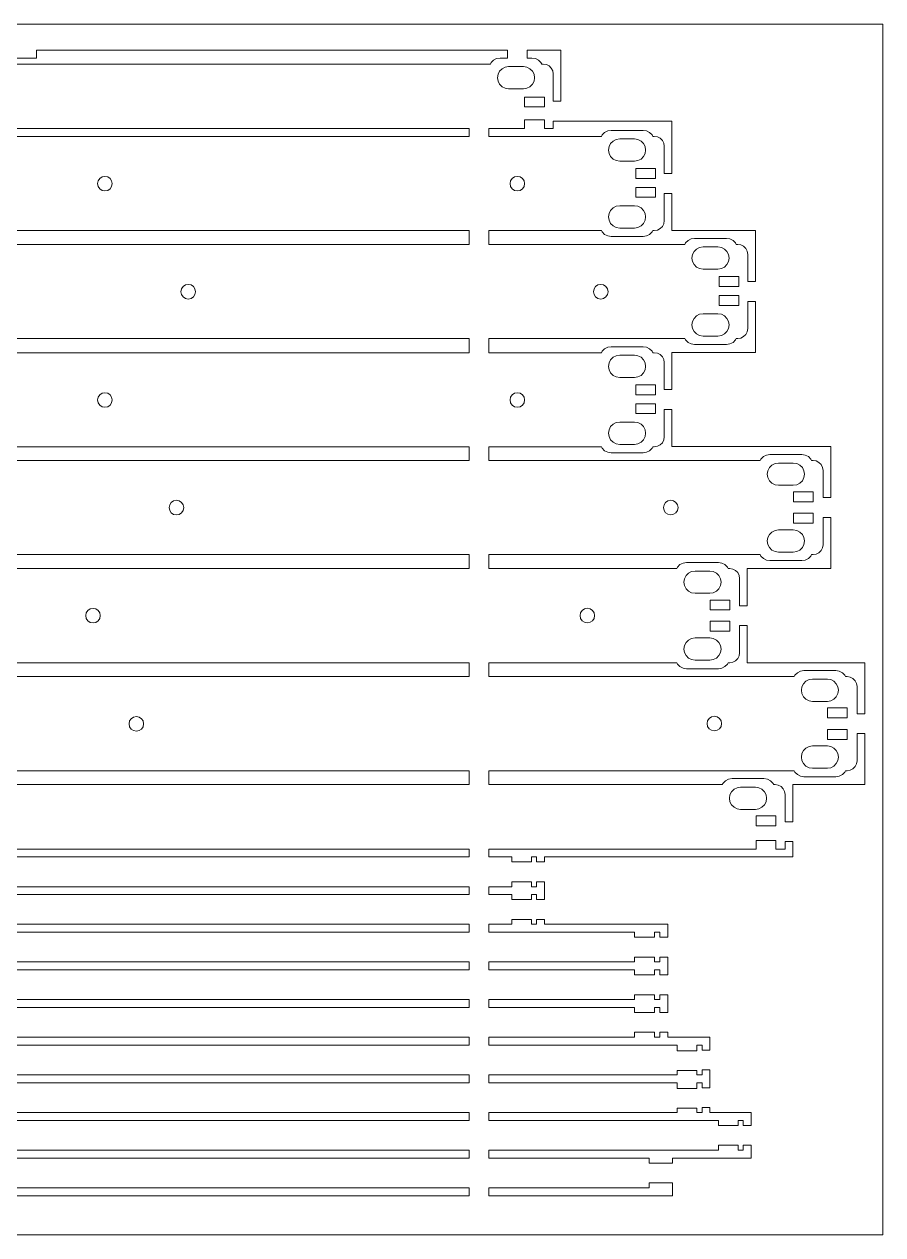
# Model space of a CAD drawing. Header units: inches. Extents: x 63 to 410, y -291 to -26.
# Drawn here: x 236.4 to 409.8, y -290.6 to -46.2 of the extents above; entities that cross this region are included whole.
import ezdxf

# ---------------------------------------------------------------- set-up
doc = ezdxf.new("R2010")
doc.units = ezdxf.units.IN
doc.header["$MEASUREMENT"] = 0
doc.layers.add('Labels', color=7, linetype='Continuous')

# ---------------------------------------------------------------- blocks, each defined once
blk = doc.blocks.new('block 2')
at = {"layer": 'Labels', "lineweight": 0}
for points in [[(70.68, -46.23), (70.68, -290.63), (409.81, -290.63), (409.81, -46.23), (70.68, -46.23)], [(230.27, -53.07), (238.89, -53.07), (238.89, -51.47), (334.01, -51.47), (334.01, -53.07), (332.51, -53.07), (331.82, -53.18), (331.19, -53.5), (330.69, -53.99), (330.55, -54.28), (230.27, -54.28), (230.27, -53.07)], [(338.01, -51.47), (344.79, -51.47), (344.79, -61.78), (343.24, -61.78), (343.24, -56.28), (343.14, -55.66), (342.85, -55.1), (342.41, -54.66), (341.86, -54.38), (341.24, -54.28), (340.92, -54.28), (340.78, -53.99), (340.28, -53.5), (339.65, -53.18), (338.96, -53.07), (338, -53.07), (338, -53.07), (338.01, -53.07), (338.01, -51.47)], [(334.24, -54.78), (337.23, -54.78), (337.93, -54.89), (338.56, -55.21), (339.05, -55.71), (339.37, -56.33), (339.49, -57.03), (339.37, -57.72), (339.05, -58.35), (338.56, -58.85), (337.93, -59.17), (337.23, -59.28), (334.24, -59.28), (333.54, -59.17), (332.91, -58.85), (332.42, -58.35), (332.1, -57.72), (331.99, -57.03), (332.1, -56.33), (332.42, -55.71), (332.91, -55.21), (333.54, -54.89), (334.24, -54.78)], [(341.48, -60.94), (341.48, -62.94), (337.48, -62.94), (337.48, -60.94), (341.48, -60.94)], [(367.22, -76.38), (365.67, -76.38), (365.67, -70.88), (365.57, -70.26), (365.29, -69.7), (364.84, -69.26), (364.29, -68.98), (363.67, -68.88), (363.36, -68.88), (363.21, -68.59), (362.71, -68.1), (362.09, -67.78), (361.39, -67.67), (354.95, -67.67), (354.25, -67.78), (353.63, -68.1), (353.13, -68.59), (352.98, -68.88), (330.27, -68.88), (330.27, -67.28), (337.48, -67.28), (337.48, -65.54), (341.48, -65.54), (341.48, -67.28), (343.24, -67.28), (343.24, -65.78), (344.79, -65.78), (344.79, -65.78), (367.22, -65.78), (367.22, -76.38)], [(326.27, -68.88), (230.27, -68.88), (230.27, -67.28), (326.27, -67.28), (326.27, -68.88)], [(361.81, -72.32), (361.49, -72.95), (360.99, -73.45), (360.36, -73.77), (359.67, -73.88), (356.67, -73.88), (355.97, -73.77), (355.35, -73.45), (354.85, -72.95), (354.53, -72.32), (354.42, -71.63), (354.53, -70.93), (354.85, -70.31), (355.35, -69.81), (355.97, -69.49), (356.67, -69.38), (359.67, -69.38), (360.36, -69.49), (360.99, -69.81), (361.49, -70.31), (361.81, -70.93), (361.92, -71.63), (361.81, -72.32)], [(359.92, -77.38), (359.92, -75.38), (363.92, -75.38), (363.92, -77.38), (359.92, -77.38)], [(384.07, -98.19), (382.52, -98.19), (382.52, -92.69), (382.42, -92.07), (382.14, -91.51), (381.69, -91.07), (381.14, -90.79), (380.52, -90.69), (380.2, -90.69), (380.06, -90.4), (379.56, -89.91), (378.93, -89.59), (378.24, -89.48), (371.8, -89.48), (371.1, -89.59), (370.47, -89.91), (369.98, -90.4), (369.83, -90.69), (330.27, -90.69), (330.27, -87.88), (352.98, -87.88), (353.13, -88.16), (353.63, -88.66), (354.25, -88.98), (354.95, -89.09), (361.39, -89.09), (362.09, -88.98), (362.71, -88.66), (363.21, -88.16), (363.36, -87.88), (363.67, -87.88), (364.29, -87.78), (364.84, -87.5), (365.29, -87.05), (365.57, -86.5), (365.67, -85.88), (365.67, -80.38), (367.22, -80.38), (367.22, -87.87), (384.07, -87.87), (384.07, -98.19)], [(363.92, -79.18), (363.92, -81.18), (359.92, -81.18), (359.92, -79.18), (363.92, -79.18)], [(354.53, -84.43), (354.85, -83.81), (355.35, -83.31), (355.97, -82.99), (356.67, -82.88), (359.67, -82.88), (360.36, -82.99), (360.99, -83.31), (361.49, -83.81), (361.81, -84.43), (361.92, -85.13), (361.81, -85.82), (361.49, -86.45), (360.99, -86.95), (360.36, -87.27), (359.67, -87.38), (356.67, -87.38), (355.97, -87.27), (355.35, -86.95), (354.85, -86.45), (354.53, -85.82), (354.42, -85.13), (354.53, -84.43)], [(326.27, -90.69), (230.27, -90.69), (230.27, -87.88), (326.27, -87.88), (326.27, -90.69)], [(378.65, -94.14), (378.34, -94.76), (377.84, -95.26), (377.21, -95.58), (376.52, -95.69), (373.52, -95.69), (372.82, -95.58), (372.19, -95.26), (371.7, -94.76), (371.38, -94.14), (371.27, -93.44), (371.38, -92.75), (371.7, -92.12), (372.19, -91.62), (372.82, -91.3), (373.52, -91.19), (376.52, -91.19), (377.21, -91.3), (377.84, -91.62), (378.34, -92.12), (378.65, -92.75), (378.77, -93.44), (378.65, -94.14)], [(376.76, -99.19), (376.76, -97.19), (380.76, -97.19), (380.76, -99.19), (376.76, -99.19)], [(369.83, -109.69), (369.98, -109.98), (370.47, -110.47), (371.1, -110.79), (371.8, -110.9), (378.24, -110.9), (378.93, -110.79), (379.56, -110.47), (380.06, -109.98), (380.2, -109.69), (380.52, -109.69), (381.14, -109.59), (381.69, -109.31), (382.14, -108.87), (382.42, -108.31), (382.52, -107.69), (382.52, -102.19), (384.07, -102.19), (384.07, -112.49), (367.22, -112.49), (367.22, -120), (365.67, -120), (365.67, -114.55), (365.57, -113.93), (365.29, -113.37), (364.84, -112.93), (364.29, -112.65), (363.67, -112.55), (363.36, -112.55), (363.21, -112.26), (362.71, -111.76), (362.09, -111.45), (361.39, -111.34), (354.95, -111.34), (354.25, -111.45), (353.63, -111.76), (353.13, -112.26), (352.98, -112.55), (330.27, -112.55), (330.27, -109.69), (369.83, -109.69)], [(380.76, -100.99), (380.76, -102.99), (376.76, -102.99), (376.76, -100.99), (380.76, -100.99)], [(371.38, -106.25), (371.7, -105.62), (372.19, -105.12), (372.82, -104.8), (373.52, -104.69), (376.52, -104.69), (377.21, -104.8), (377.84, -105.12), (378.34, -105.62), (378.65, -106.25), (378.77, -106.94), (378.65, -107.64), (378.34, -108.26), (377.84, -108.76), (377.21, -109.08), (376.52, -109.19), (373.52, -109.19), (372.82, -109.08), (372.19, -108.76), (371.7, -108.26), (371.38, -107.64), (371.27, -106.94), (371.38, -106.25)], [(326.27, -112.55), (230.27, -112.55), (230.27, -109.69), (326.27, -109.69), (326.27, -112.55)], [(354.42, -115.3), (354.53, -114.6), (354.85, -113.98), (355.35, -113.48), (355.97, -113.16), (356.67, -113.05), (359.67, -113.05), (360.36, -113.16), (360.99, -113.48), (361.49, -113.98), (361.81, -114.6), (361.92, -115.3), (361.81, -115.99), (361.49, -116.62), (360.99, -117.12), (360.36, -117.44), (359.67, -117.55), (356.67, -117.55), (355.97, -117.44), (355.35, -117.12), (354.85, -116.62), (354.53, -115.99), (354.42, -115.3)], [(359.92, -121.05), (359.92, -119.05), (363.92, -119.05), (363.92, -121.05), (359.92, -121.05)], [(397.74, -141.81), (397.74, -136.31), (397.64, -135.7), (397.36, -135.14), (396.91, -134.7), (396.35, -134.41), (395.74, -134.31), (395.42, -134.31), (395.28, -134.03), (394.78, -133.53), (394.15, -133.21), (393.46, -133.1), (387.01, -133.1), (386.32, -133.21), (385.69, -133.53), (385.2, -134.03), (385.05, -134.31), (330.27, -134.31), (330.27, -131.55), (352.98, -131.55), (353.13, -131.83), (353.63, -132.33), (354.25, -132.65), (354.95, -132.76), (361.39, -132.76), (362.09, -132.65), (362.71, -132.33), (363.21, -131.83), (363.36, -131.55), (363.67, -131.55), (364.29, -131.45), (364.84, -131.17), (365.29, -130.72), (365.57, -130.17), (365.67, -129.55), (365.67, -124), (367.22, -124), (367.22, -131.51), (399.3, -131.51), (399.3, -141.81), (397.74, -141.81)], [(359.92, -124.85), (359.92, -122.85), (363.92, -122.85), (363.92, -124.85), (359.92, -124.85)], [(354.53, -128.1), (354.85, -127.48), (355.35, -126.98), (355.97, -126.66), (356.67, -126.55), (359.67, -126.55), (360.36, -126.66), (360.99, -126.98), (361.49, -127.48), (361.81, -128.1), (361.92, -128.8), (361.81, -129.49), (361.49, -130.12), (360.99, -130.62), (360.36, -130.94), (359.67, -131.05), (356.67, -131.05), (355.97, -130.94), (355.35, -130.62), (354.85, -130.12), (354.53, -129.49), (354.42, -128.8), (354.53, -128.1)], [(326.27, -134.31), (230.27, -134.31), (230.27, -131.55), (326.27, -131.55), (326.27, -134.31)], [(393.88, -137.76), (393.56, -138.39), (393.06, -138.88), (392.43, -139.2), (391.74, -139.31), (388.74, -139.31), (388.04, -139.2), (387.42, -138.88), (386.92, -138.39), (386.6, -137.76), (386.49, -137.06), (386.6, -136.37), (386.92, -135.74), (387.42, -135.25), (388.04, -134.93), (388.74, -134.82), (391.74, -134.82), (392.43, -134.93), (393.06, -135.25), (393.56, -135.74), (393.88, -136.37), (393.98, -137.06), (393.88, -137.76)], [(391.77, -142.66), (391.77, -140.66), (395.78, -140.66), (395.78, -142.66), (391.77, -142.66)], [(380.79, -157.51), (380.51, -156.95), (380.07, -156.51), (379.51, -156.22), (378.89, -156.13), (378.58, -156.13), (378.43, -155.84), (377.93, -155.34), (377.31, -155.02), (376.61, -154.91), (370.17, -154.91), (369.47, -155.02), (368.85, -155.34), (368.35, -155.84), (368.2, -156.13), (330.27, -156.13), (330.27, -153.31), (385.05, -153.31), (385.2, -153.6), (385.69, -154.1), (386.32, -154.42), (387.01, -154.53), (393.46, -154.53), (394.15, -154.42), (394.78, -154.1), (395.28, -153.6), (395.42, -153.31), (395.74, -153.31), (396.35, -153.22), (396.91, -152.93), (397.36, -152.49), (397.64, -151.93), (397.74, -151.31), (397.74, -145.81), (399.3, -145.81), (399.3, -156.12), (382.44, -156.12), (382.44, -163.63), (380.89, -163.63), (380.89, -158.13), (380.79, -157.51)], [(395.78, -144.96), (395.78, -146.96), (391.77, -146.96), (391.77, -144.96), (395.78, -144.96)], [(386.6, -149.87), (386.92, -149.24), (387.42, -148.75), (388.04, -148.43), (388.74, -148.32), (391.74, -148.32), (392.43, -148.43), (393.06, -148.75), (393.56, -149.24), (393.88, -149.87), (393.98, -150.56), (393.88, -151.26), (393.56, -151.89), (393.06, -152.38), (392.43, -152.7), (391.74, -152.81), (388.74, -152.81), (388.04, -152.7), (387.42, -152.38), (386.92, -151.89), (386.6, -151.26), (386.49, -150.56), (386.6, -149.87)], [(326.27, -156.13), (230.27, -156.13), (230.27, -153.31), (326.27, -153.31), (326.27, -156.13)], [(369.64, -158.88), (369.75, -158.18), (370.07, -157.56), (370.57, -157.06), (371.19, -156.74), (371.89, -156.63), (374.89, -156.63), (375.58, -156.74), (376.21, -157.06), (376.71, -157.56), (377.03, -158.18), (377.14, -158.88), (377.03, -159.57), (376.71, -160.2), (376.21, -160.7), (375.58, -161.01), (374.89, -161.12), (371.89, -161.12), (371.19, -161.01), (370.57, -160.7), (370.07, -160.2), (369.75, -159.57), (369.64, -158.88)], [(374.93, -164.48), (374.93, -162.48), (378.93, -162.48), (378.93, -164.48), (374.93, -164.48)], [(406.16, -185.44), (404.61, -185.44), (404.61, -179.94), (404.51, -179.32), (404.22, -178.76), (403.78, -178.32), (403.22, -178.04), (402.6, -177.94), (402.29, -177.94), (402.14, -177.65), (401.65, -177.16), (401.02, -176.84), (400.33, -176.73), (393.88, -176.73), (393.19, -176.84), (392.56, -177.16), (392.06, -177.65), (391.92, -177.94), (330.27, -177.94), (330.27, -175.13), (368.2, -175.13), (368.35, -175.41), (368.85, -175.91), (369.47, -176.23), (370.17, -176.34), (376.61, -176.34), (377.31, -176.23), (377.93, -175.91), (378.43, -175.41), (378.58, -175.13), (378.89, -175.13), (379.51, -175.03), (380.07, -174.74), (380.51, -174.3), (380.79, -173.74), (380.89, -173.13), (380.89, -167.63), (382.44, -167.63), (382.44, -175.14), (406.16, -175.14), (406.16, -185.44)], [(374.93, -168.78), (374.93, -166.78), (378.93, -166.78), (378.93, -168.78), (374.93, -168.78)], [(369.75, -171.68), (370.07, -171.06), (370.57, -170.56), (371.19, -170.24), (371.89, -170.13), (374.89, -170.13), (375.58, -170.24), (376.21, -170.56), (376.71, -171.06), (377.03, -171.68), (377.14, -172.38), (377.03, -173.07), (376.71, -173.7), (376.21, -174.2), (375.58, -174.51), (374.89, -174.62), (371.89, -174.62), (371.19, -174.51), (370.57, -174.2), (370.07, -173.7), (369.75, -173.07), (369.64, -172.38), (369.75, -171.68)], [(326.27, -177.94), (230.27, -177.94), (230.27, -175.13), (326.27, -175.13), (326.27, -177.94)], [(400.74, -181.38), (400.42, -182.01), (399.93, -182.51), (399.3, -182.83), (398.61, -182.94), (395.61, -182.94), (394.91, -182.83), (394.28, -182.51), (393.79, -182.01), (393.47, -181.38), (393.36, -180.69), (393.47, -179.99), (393.79, -179.37), (394.28, -178.87), (394.91, -178.55), (395.61, -178.44), (398.61, -178.44), (399.3, -178.55), (399.93, -178.87), (400.42, -179.37), (400.74, -179.99), (400.85, -180.69), (400.74, -181.38)], [(398.64, -186.24), (398.64, -184.24), (402.64, -184.24), (402.64, -186.24), (398.64, -186.24)], [(406.16, -199.75), (391.64, -199.75), (391.64, -207.25), (390.09, -207.25), (390.09, -201.75), (389.99, -201.13), (389.71, -200.58), (389.26, -200.13), (388.7, -199.85), (388.09, -199.75), (387.78, -199.75), (387.63, -199.46), (387.13, -198.97), (386.51, -198.65), (385.81, -198.54), (379.37, -198.54), (378.67, -198.65), (378.04, -198.97), (377.55, -199.46), (377.4, -199.75), (330.27, -199.75), (330.27, -196.94), (391.92, -196.94), (392.06, -197.22), (392.56, -197.72), (393.19, -198.04), (393.88, -198.15), (400.33, -198.15), (401.02, -198.04), (401.65, -197.72), (402.14, -197.22), (402.29, -196.94), (402.6, -196.94), (403.22, -196.84), (403.78, -196.56), (404.22, -196.11), (404.51, -195.56), (404.61, -194.94), (404.61, -189.44), (406.16, -189.44), (406.16, -199.75)], [(402.64, -188.64), (402.64, -190.64), (398.64, -190.64), (398.64, -188.64), (402.64, -188.64)], [(393.47, -193.49), (393.79, -192.87), (394.28, -192.37), (394.91, -192.05), (395.61, -191.94), (398.61, -191.94), (399.3, -192.05), (399.93, -192.37), (400.42, -192.87), (400.74, -193.49), (400.85, -194.19), (400.74, -194.88), (400.42, -195.51), (399.93, -196.01), (399.3, -196.33), (398.61, -196.44), (395.61, -196.44), (394.91, -196.33), (394.28, -196.01), (393.79, -195.51), (393.47, -194.88), (393.36, -194.19), (393.47, -193.49)], [(326.27, -199.75), (230.27, -199.75), (230.27, -196.94), (326.27, -196.94), (326.27, -199.75)], [(386.23, -203.2), (385.91, -203.82), (385.41, -204.32), (384.78, -204.64), (384.09, -204.75), (381.09, -204.75), (380.39, -204.64), (379.77, -204.32), (379.27, -203.82), (378.95, -203.2), (378.84, -202.5), (378.95, -201.81), (379.27, -201.18), (379.77, -200.68), (380.39, -200.36), (381.09, -200.25), (384.09, -200.25), (384.78, -200.36), (385.41, -200.68), (385.91, -201.18), (386.23, -201.81), (386.34, -202.5), (386.23, -203.2)], [(388.24, -206.07), (388.24, -208.07), (384.24, -208.07), (384.24, -206.07), (388.24, -206.07)], [(391.64, -214.35), (341.48, -214.35), (341.48, -215.35), (339.88, -215.35), (339.88, -214.35), (338.86, -214.35), (338.86, -215.35), (334.86, -215.35), (334.86, -214.35), (330.27, -214.35), (330.27, -212.75), (384.24, -212.75), (384.24, -211.02), (388.24, -211.02), (388.24, -212.75), (390.09, -212.75), (390.09, -211.25), (391.64, -211.25), (391.64, -214.35)], [(326.27, -214.35), (230.27, -214.35), (230.27, -212.75), (326.27, -212.75), (326.27, -214.35)], [(339.88, -220.35), (339.88, -219.35), (341.48, -219.35), (341.48, -222.95), (339.88, -222.95), (339.88, -221.95), (338.86, -221.95), (338.86, -222.95), (334.86, -222.95), (334.86, -221.95), (330.27, -221.95), (330.27, -220.35), (334.86, -220.35), (334.86, -219.35), (338.86, -219.35), (338.86, -220.35), (339.88, -220.35)], [(326.27, -221.95), (230.27, -221.95), (230.27, -220.35), (326.27, -220.35), (326.27, -221.95)], [(366.38, -230.55), (364.78, -230.55), (364.78, -229.55), (363.68, -229.55), (363.68, -230.55), (359.68, -230.55), (359.68, -229.55), (330.27, -229.55), (330.27, -227.95), (334.86, -227.95), (334.86, -226.95), (338.86, -226.95), (338.86, -227.95), (339.88, -227.95), (339.88, -226.95), (341.48, -226.95), (341.48, -227.95), (366.38, -227.95), (366.38, -230.55)], [(326.27, -229.55), (230.27, -229.55), (230.27, -227.95), (326.27, -227.95), (326.27, -229.55)], [(364.78, -235.55), (364.78, -234.55), (366.38, -234.55), (366.38, -238.15), (364.78, -238.15), (364.78, -237.15), (363.68, -237.15), (363.68, -238.15), (359.68, -238.15), (359.68, -237.15), (330.27, -237.15), (330.27, -235.55), (359.68, -235.55), (359.68, -234.55), (363.68, -234.55), (363.68, -235.55), (364.78, -235.55)], [(326.27, -237.15), (230.27, -237.15), (230.27, -235.55), (326.27, -235.55), (326.27, -237.15)], [(326.27, -244.75), (230.27, -244.75), (230.27, -243.15), (326.27, -243.15), (326.27, -244.75)], [(359.68, -243.15), (359.68, -242.15), (363.68, -242.15), (363.68, -243.15), (364.78, -243.15), (364.78, -242.15), (366.38, -242.15), (366.38, -245.75), (364.78, -245.75), (364.78, -244.75), (363.68, -244.75), (363.68, -245.75), (359.68, -245.75), (359.68, -244.75), (330.27, -244.75), (330.27, -243.15), (359.68, -243.15)], [(326.27, -252.35), (230.27, -252.35), (230.27, -250.75), (326.27, -250.75), (326.27, -252.35)], [(373.31, -253.35), (373.31, -252.35), (372.26, -252.35), (372.26, -253.47), (368.26, -253.47), (368.26, -252.35), (330.27, -252.35), (330.27, -250.75), (359.68, -250.75), (359.68, -249.75), (363.68, -249.75), (363.68, -250.75), (364.78, -250.75), (364.78, -249.75), (366.38, -249.75), (366.38, -250.75), (374.91, -250.75), (374.91, -253.35), (373.31, -253.35)], [(326.27, -259.95), (230.27, -259.95), (230.27, -258.35), (326.27, -258.35), (326.27, -259.95)], [(372.26, -259.95), (372.26, -261.07), (368.26, -261.07), (368.26, -259.95), (330.27, -259.95), (330.27, -258.35), (368.26, -258.35), (368.26, -257.47), (372.26, -257.47), (372.26, -258.35), (373.31, -258.35), (373.31, -257.35), (374.91, -257.35), (374.91, -260.95), (373.31, -260.95), (373.31, -259.95), (372.26, -259.95)], [(326.27, -267.55), (230.27, -267.55), (230.27, -265.95), (326.27, -265.95), (326.27, -267.55)], [(383.24, -268.55), (381.64, -268.55), (381.64, -267.55), (380.63, -267.55), (380.63, -268.55), (376.63, -268.55), (376.63, -267.55), (330.27, -267.55), (330.27, -265.95), (368.26, -265.95), (368.26, -265.07), (372.26, -265.07), (372.26, -265.95), (373.31, -265.95), (373.31, -264.95), (374.91, -264.95), (374.91, -265.95), (383.24, -265.95), (383.24, -268.55)], [(326.27, -275.15), (230.27, -275.15), (230.27, -273.55), (326.27, -273.55), (326.27, -275.15)], [(383.24, -275.15), (367.33, -275.15), (367.33, -276.15), (362.66, -276.15), (362.66, -275.15), (330.27, -275.15), (330.27, -273.55), (376.63, -273.55), (376.63, -272.55), (380.63, -272.55), (380.63, -273.55), (381.64, -273.55), (381.64, -272.55), (383.24, -272.55), (383.24, -275.15)], [(367.33, -282.75), (330.27, -282.75), (330.27, -281.15), (362.66, -281.15), (362.66, -280.15), (367.33, -280.15), (367.33, -282.75)], [(326.27, -282.75), (230.29, -282.75), (230.29, -281.15), (326.27, -281.15), (326.27, -282.75)]]:
    blk.add_lwpolyline(points, dxfattribs=at)
for points in [[(251.23, -78.42), (251.23, -77.61), (251.89, -76.95), (252.7, -76.95), (253.51, -76.95), (254.17, -77.61), (254.17, -78.42), (254.17, -79.24), (253.51, -79.9), (252.7, -79.9), (251.89, -79.9), (251.23, -79.24), (251.23, -78.42)], [(334.54, -78.42), (334.54, -77.61), (335.2, -76.95), (336.01, -76.95), (336.82, -76.95), (337.48, -77.61), (337.48, -78.42), (337.48, -79.24), (336.82, -79.9), (336.01, -79.9), (335.2, -79.9), (334.54, -79.24), (334.54, -78.42)], [(268.07, -100.24), (268.07, -99.42), (268.73, -98.76), (269.55, -98.76), (270.36, -98.76), (271.02, -99.42), (271.02, -100.24), (271.02, -101.05), (270.36, -101.71), (269.55, -101.71), (268.73, -101.71), (268.07, -101.05), (268.07, -100.24)], [(351.38, -100.24), (351.38, -99.42), (352.05, -98.76), (352.86, -98.76), (353.67, -98.76), (354.33, -99.42), (354.33, -100.24), (354.33, -101.05), (353.67, -101.71), (352.86, -101.71), (352.05, -101.71), (351.38, -101.05), (351.38, -100.24)], [(251.23, -122.09), (251.23, -121.28), (251.89, -120.62), (252.7, -120.62), (253.51, -120.62), (254.17, -121.28), (254.17, -122.09), (254.17, -122.91), (253.51, -123.57), (252.7, -123.57), (251.89, -123.57), (251.23, -122.91), (251.23, -122.09)], [(337.48, -122.09), (337.48, -122.91), (336.82, -123.57), (336.01, -123.57), (335.2, -123.57), (334.54, -122.91), (334.54, -122.09), (334.54, -121.28), (335.2, -120.62), (336.01, -120.62), (336.82, -120.62), (337.48, -121.28), (337.48, -122.09)], [(265.68, -143.82), (265.68, -143.01), (266.34, -142.35), (267.15, -142.35), (267.97, -142.35), (268.63, -143.01), (268.63, -143.82), (268.63, -144.64), (267.97, -145.3), (267.15, -145.3), (266.34, -145.3), (265.68, -144.64), (265.68, -143.82)], [(365.51, -143.8), (365.51, -142.99), (366.17, -142.33), (366.98, -142.33), (367.79, -142.33), (368.45, -142.99), (368.45, -143.8), (368.45, -144.62), (367.79, -145.28), (366.98, -145.28), (366.17, -145.28), (365.51, -144.62), (365.51, -143.8)], [(248.83, -165.63), (248.83, -164.82), (249.5, -164.16), (250.31, -164.16), (251.12, -164.16), (251.78, -164.82), (251.78, -165.63), (251.78, -166.45), (251.12, -167.11), (250.31, -167.11), (249.5, -167.11), (248.83, -166.45), (248.83, -165.63)], [(351.61, -165.62), (351.61, -166.43), (350.95, -167.09), (350.13, -167.09), (349.32, -167.09), (348.66, -166.43), (348.66, -165.62), (348.66, -164.8), (349.32, -164.14), (350.13, -164.14), (350.95, -164.14), (351.61, -164.8), (351.61, -165.62)], [(257.59, -187.47), (257.59, -186.66), (258.25, -186), (259.06, -186), (259.87, -186), (260.53, -186.66), (260.53, -187.47), (260.53, -188.29), (259.87, -188.95), (259.06, -188.95), (258.25, -188.95), (257.59, -188.29), (257.59, -187.47)], [(374.31, -187.42), (374.31, -186.61), (374.97, -185.95), (375.79, -185.95), (376.6, -185.95), (377.26, -186.61), (377.26, -187.42), (377.26, -188.24), (376.6, -188.9), (375.79, -188.9), (374.97, -188.9), (374.31, -188.24), (374.31, -187.42)]]:
    blk.add_open_spline(points, degree=3, knots=[0, 0, 0, 0, 1, 1, 1, 2, 2, 2, 3, 3, 3, 4, 4, 4, 4], dxfattribs=at)

msp = doc.modelspace()

# ---------------------------------------------------------------- block references
at = {"layer": 'Labels'}
msp.add_blockref('block 2', (0, 0), dxfattribs=at)

doc.saveas('drawing.dxf')
